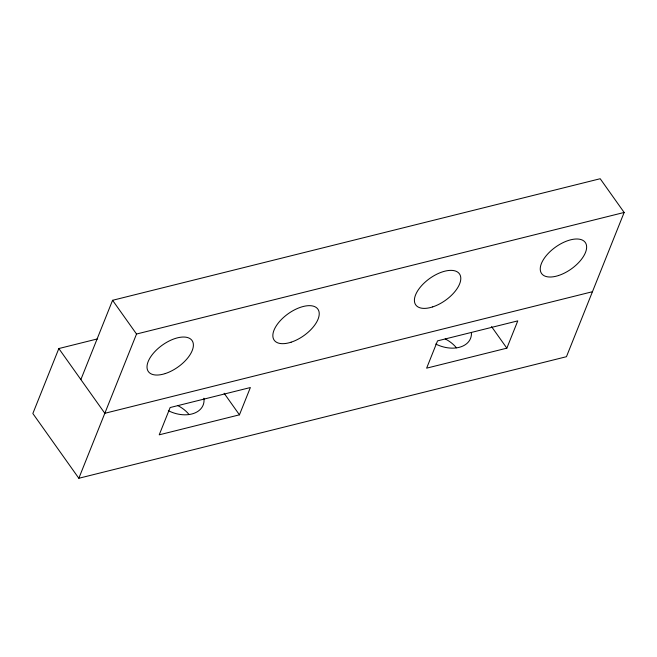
<?xml version="1.0" encoding="UTF-8"?>
<svg xmlns="http://www.w3.org/2000/svg" width="657" height="657" viewBox="0 0 657 657"><rect width="100%" height="100%" fill="white"/><g stroke="black" fill="none" stroke-linecap="round" stroke-linejoin="round"><path stroke-width="0.99" d="M97.647 338.864L58.834 348.547L32.85 413.516L78.832 478.271L566.457 356.702L624.15 212.457L600.202 178.729L112.577 300.298L80.868 379.565M78.832 478.271L136.525 334.027L624.15 212.457M239.444 414.83L250.366 387.54L170.138 407.537L159.224 434.827L239.444 414.83L224.119 393.247M506.851 348.161L517.773 320.871L437.546 340.868L426.631 368.158L506.851 348.161L491.526 326.578M592.442 291.724L104.824 413.294L58.834 348.547M112.577 300.298L136.525 334.027M203.9 398.224A26.789 18.273 21.8 0 1 168.332 410.691M445.208 338.93A26.789 18.273 21.8 0 1 456.41 347.808M471.43 332.771A26.789 18.273 21.8 0 1 435.739 344.022M177.801 405.599A26.789 18.273 21.8 0 1 189.002 414.477M165.268 373.562A26.789 13.46 -35.4 0 0 192.296 340.909A26.789 13.46 -35.4 0 0 153.04 353.663A26.789 13.46 -35.4 0 0 165.268 373.562M558.516 275.529A26.789 13.46 -35.4 0 0 585.543 242.876A26.789 13.46 -35.4 0 0 546.287 255.622A26.789 13.46 -35.4 0 0 558.516 275.529M432.676 306.901A26.789 13.46 -35.4 0 0 459.703 274.248A26.789 13.46 -35.4 0 0 420.447 286.994A26.789 13.46 -35.4 0 0 432.676 306.901M291.108 342.19A26.789 13.46 -35.4 0 0 318.136 309.537A26.789 13.46 -35.4 0 0 278.88 322.291A26.789 13.46 -35.4 0 0 291.108 342.19"/></g></svg>
